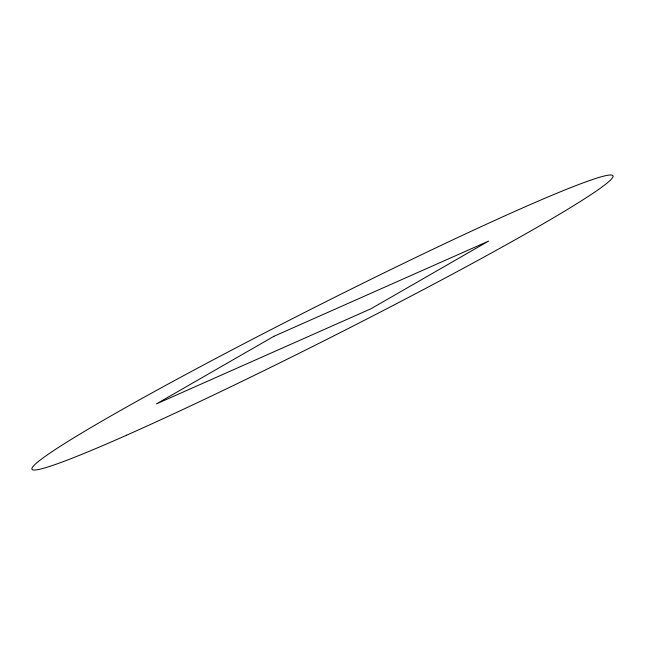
<?xml version="1.0" encoding="UTF-8"?>
<svg xmlns="http://www.w3.org/2000/svg" width="645" height="645" viewBox="0 0 645 645"><rect width="100%" height="100%" fill="white"/><g stroke="black" fill="none" stroke-linecap="round" stroke-linejoin="round"><path stroke-width="0.97" d="M273.956 336.279L156.437 403.891L371.044 308.721L488.563 241.109L273.956 336.279M126.63 435.19A325.403 17.028 -26.8 0 0 606.292 183.728A325.403 17.028 -26.8 0 0 234.578 348.582A325.403 17.028 -26.8 0 0 126.63 435.19"/></g></svg>
